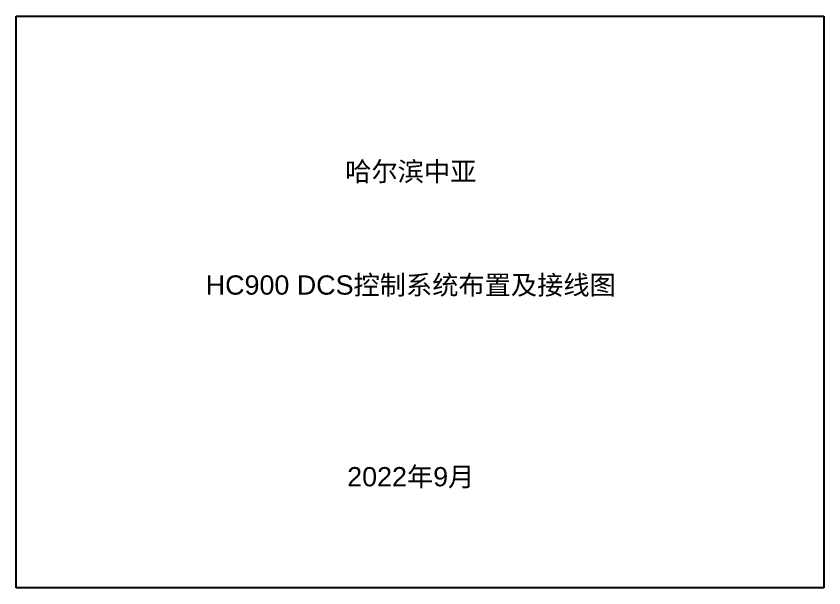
# Model space of a CAD drawing. Extents: x -156069 to -122631, y 9787 to 31117.
# Drawn here: x -146323 to -142123, y 28147 to 31117 of the extents above; entities that cross this region are included whole.
import ezdxf
from ezdxf.enums import TextEntityAlignment as Align

# ---------------------------------------------------------------- set-up
doc = ezdxf.new("R2010")
doc.units = 0
doc.layers.add('1', color=143, linetype='CONTINUOUS')
doc.styles.add('Arial', font='arial.ttf')

msp = doc.modelspace()

# ---------------------------------------------------------------- linework, layer by layer
at = {"layer": '1'}
for p, q in [((-146323.35252, 31116.61703), (-142123.35254, 31116.61703)), ((-146323.35252, 28146.61703), (-146323.35252, 31116.61703)), ((-142123.35254, 31116.61703), (-142123.35254, 28146.61703)), ((-142123.35254, 28146.61703), (-146323.35252, 28146.61703))]:
    msp.add_line(p, q, dxfattribs=at)

# ---------------------------------------------------------------- texts
at = {"layer": '1', "style": 'Arial'}
for s, p in [('哈尔滨中亚', (-144271.2782, 30309.72946)), ('HC900 DCS控制系统布置及接线图', (-144271.2782, 29719.94448)), ('2022年9月', (-144271.2782, 28723.96181))]:
    msp.add_text(s, height=100, dxfattribs=at).set_placement(p, align=Align.MIDDLE_CENTER)

doc.saveas('drawing.dxf')
